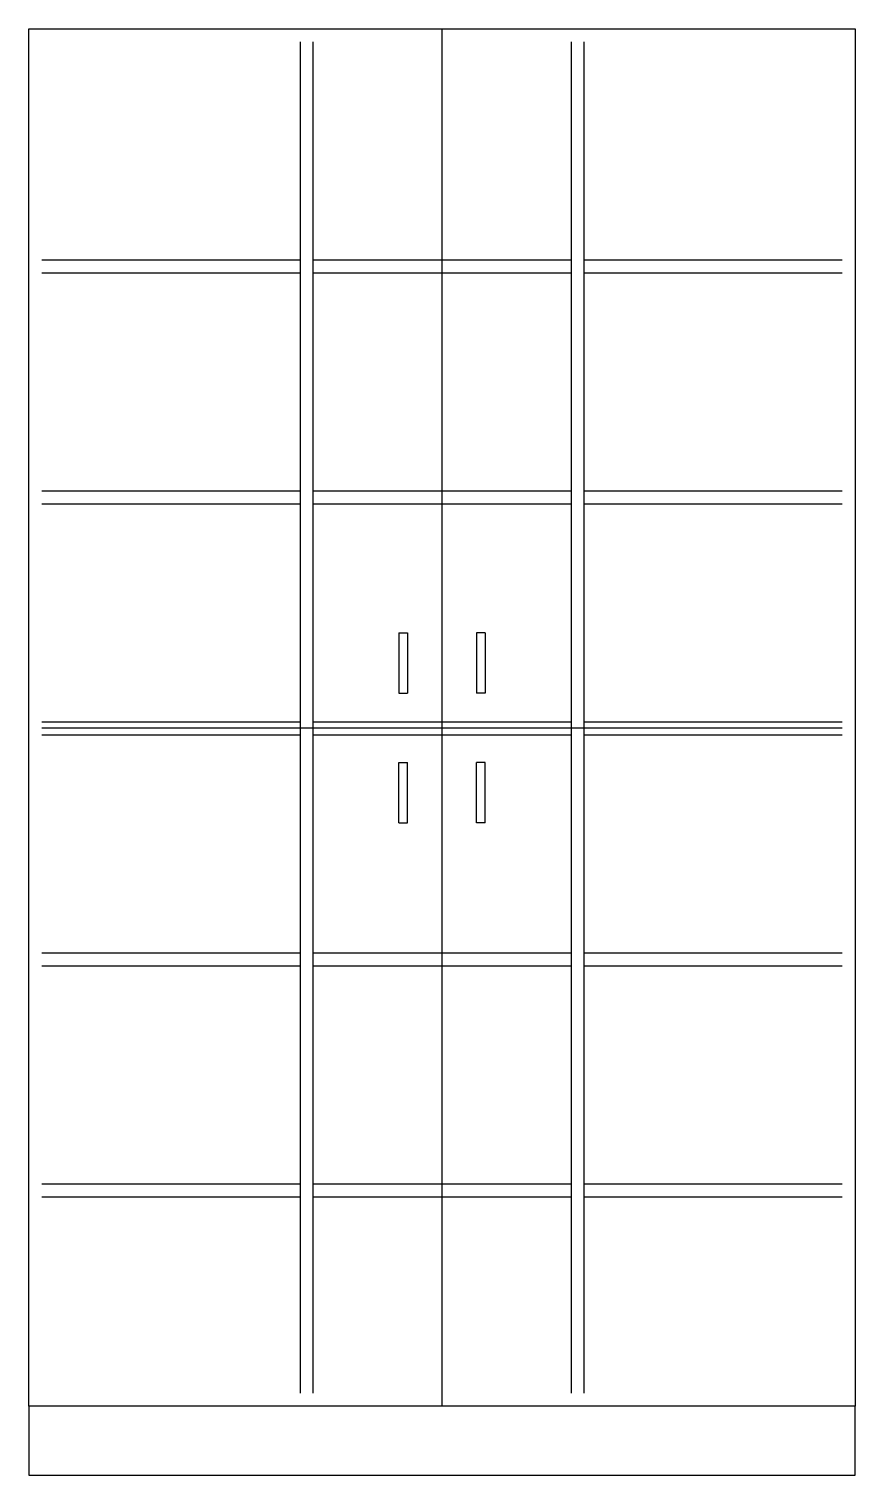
# Model space of a CAD drawing. Extents: x 0 to 48, y 0 to 84.
import ezdxf

# ---------------------------------------------------------------- set-up
doc = ezdxf.new("R2010")
doc.units = 0
doc.header["$LTSCALE"] = 3
doc.linetypes.add('HIDDEN', pattern=[0])
doc.layers.get('0').update_dxf_attribs({"linetype": 'CONTINUOUS'})
doc.layers.add('HID', color=7, linetype='HIDDEN')

msp = doc.modelspace()

# ---------------------------------------------------------------- linework, layer by layer
at = {"color": 0}
for p, q in [((0, 84), (48, 84)), ((0, 4), (0, 84)), ((24, 4), (24, 84)), ((48, 84), (48, 4)), ((21.5, 48.915), (21.5, 45.415)), ((21.5, 48.915), (22, 48.915)), ((22, 48.915), (22, 45.415)), ((26, 48.915), (26, 45.415)), ((26.5, 48.915), (26, 48.915)), ((26.5, 48.915), (26.5, 45.415)), ((21.5, 45.415), (22, 45.415)), ((26.5, 45.415), (26, 45.415)), ((0.75, 43.399), (47.25, 43.399)), ((21.5, 37.882), (21.5, 41.382)), ((21.5, 41.382), (22, 41.382)), ((22, 37.882), (22, 41.382)), ((26, 37.882), (26, 41.382)), ((26.5, 41.382), (26, 41.382)), ((26.5, 37.882), (26.5, 41.382)), ((21.5, 37.882), (22, 37.882)), ((26.5, 37.882), (26, 37.882)), ((48, 4), (0, 4)), ((0, 4), (0, 0)), ((48, 0), (48, 4)), ((0, 0), (48, 0))]:
    msp.add_line(p, q, dxfattribs=at)
at = {"layer": 'HID', "color": 0}
for p, q in [((15.75, 83.25), (15.75, 4.75)), ((16.5, 83.25), (16.5, 4.75)), ((31.5, 83.25), (31.5, 4.75)), ((32.25, 83.25), (32.25, 4.75)), ((0.75, 70.586), (15.75, 70.586)), ((16.5, 70.586), (31.5, 70.586)), ((32.25, 70.586), (47.25, 70.586)), ((0.75, 69.836), (15.75, 69.836)), ((16.5, 69.836), (31.5, 69.836)), ((32.25, 69.836), (47.25, 69.836)), ((0.75, 57.164), (15.75, 57.164)), ((16.5, 57.164), (31.5, 57.164)), ((32.25, 57.164), (47.25, 57.164)), ((0.75, 56.414), (15.75, 56.414)), ((16.5, 56.414), (31.5, 56.414)), ((32.25, 56.414), (47.25, 56.414)), ((0.75, 43.75), (15.75, 43.75)), ((16.5, 43.75), (31.5, 43.75)), ((32.25, 43.75), (47.25, 43.75)), ((0.75, 43), (15.75, 43)), ((16.5, 43), (31.5, 43)), ((32.25, 43), (47.25, 43)), ((0.75, 30.336), (15.75, 30.336)), ((16.5, 30.336), (31.5, 30.336)), ((32.25, 30.336), (47.25, 30.336)), ((0.75, 29.586), (15.75, 29.586)), ((16.5, 29.586), (31.5, 29.586)), ((32.25, 29.586), (47.25, 29.586)), ((0.75, 16.914), (15.75, 16.914)), ((16.5, 16.914), (31.5, 16.914)), ((32.25, 16.914), (47.25, 16.914)), ((0.75, 16.164), (15.75, 16.164)), ((16.5, 16.164), (31.5, 16.164)), ((32.25, 16.164), (47.25, 16.164))]:
    msp.add_line(p, q, dxfattribs=at)

doc.saveas('drawing.dxf')
